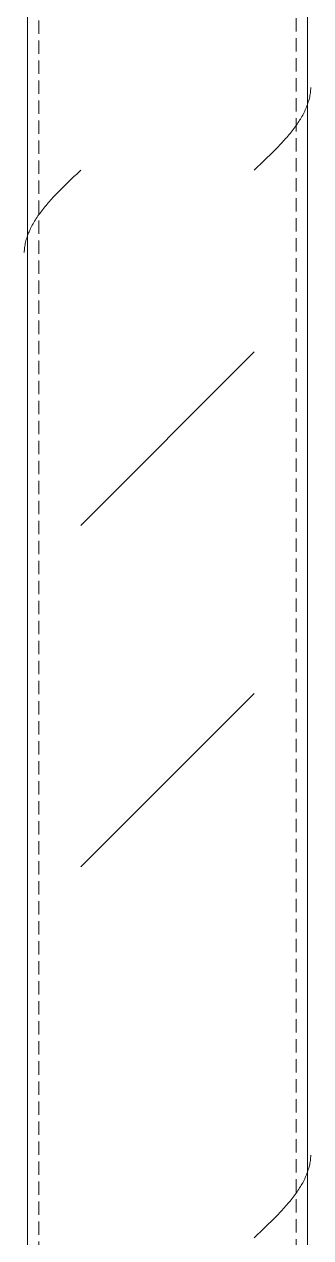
# Model space of a CAD drawing. Header units: centimetres. Extents: x -336 to 16318, y -437 to 1921.
# Drawn here: x 1082.97 to 1093.2, y 306.7 to 350 of the extents above; entities that cross this region are included whole.
import ezdxf

# ---------------------------------------------------------------- set-up
doc = ezdxf.new("R2010")
doc.units = ezdxf.units.CM
doc.linetypes.add('Hidden', pattern=[0.714375, 0.47625, -0.238125])
doc.layers.add('S-COLS', color=7, linetype='Continuous', lineweight=9)

# ---------------------------------------------------------------- blocks, each defined once
blk = doc.blocks.new('FP_10-Section 6')
at = {"layer": 'S-COLS'}
blk.add_line((1093.083404555379, 93.99999999999942), (1093.083404555379, 375.8588187040251), dxfattribs=at)
at = {"layer": 'S-COLS', "color": 9, "true_color": 0xc0c0c0}
for p, q in [((1093.197395454836, 347.6975331122312), (1093.199221535078, 347.7442888466459)), ((1093.126606355724, 347.2767315024982), (1093.139250752887, 347.3234872369133)), ((1093.139250752887, 347.3234872369133), (1093.150714009622, 347.370242971328)), ((1093.150714009622, 347.370242971328), (1093.160989220891, 347.4169987057427)), ((1093.160989220891, 347.4169987057427), (1093.170070197291, 347.4637544401573)), ((1093.170070197291, 347.4637544401573), (1093.177951468781, 347.5105101745725)), ((1093.177951468781, 347.5105101745725), (1093.184628287979, 347.5572659089867)), ((1093.184628287979, 347.5572659089867), (1093.190096633018, 347.6040216434018)), ((1093.190096633018, 347.6040216434018), (1093.194353209971, 347.6507773778165)), ((1093.194353209971, 347.6507773778165), (1093.197395454836, 347.6975331122312)), ((1092.961142948605, 346.8559298927661), (1092.983991198854, 346.9026856271803)), ((1092.983991198854, 346.9026856271803), (1093.005751831224, 346.9494413615955)), ((1093.005751831224, 346.9494413615955), (1093.026411737924, 346.9961970960101)), ((1093.026411737924, 346.9961970960101), (1093.045958474198, 347.0429528304248)), ((1093.045958474198, 347.0429528304248), (1093.064380265824, 347.0897085648395)), ((1093.064380265824, 347.0897085648395), (1093.081666016204, 347.1364642992546)), ((1093.081666016204, 347.1364642992546), (1093.097805313047, 347.1832200336689)), ((1093.097805313047, 347.1832200336689), (1093.112788434644, 347.2299757680839)), ((1093.112788434644, 347.2299757680839), (1093.126606355724, 347.2767315024982)), ((1092.676182273269, 346.3883725486185), (1092.709046050178, 346.4351282830331)), ((1092.709046050178, 346.4351282830331), (1092.740987825886, 346.4818840174482)), ((1092.740987825886, 346.4818840174482), (1092.77198835986, 346.5286397518625)), ((1092.77198835986, 346.5286397518625), (1092.802028978538, 346.5753954862776)), ((1092.802028978538, 346.5753954862776), (1092.831091586574, 346.6221512206923)), ((1092.831091586574, 346.6221512206923), (1092.859158677741, 346.6689069551069)), ((1092.859158677741, 346.6689069551069), (1092.886213345472, 346.7156626895217)), ((1092.886213345472, 346.7156626895217), (1092.912239293048, 346.7624184239368)), ((1092.912239293048, 346.7624184239368), (1092.937220843409, 346.809174158351)), ((1092.937220843409, 346.809174158351), (1092.961142948605, 346.8559298927661)), ((1092.342358086687, 345.9675709388859), (1092.382566495755, 346.0143266733006)), ((1092.382566495755, 346.0143266733006), (1092.422049562696, 346.0610824077153)), ((1092.422049562696, 346.0610824077153), (1092.460783504387, 346.1078381421304)), ((1092.460783504387, 346.1078381421304), (1092.498744988951, 346.1545938765447)), ((1092.498744988951, 346.1545938765447), (1092.535911149808, 346.2013496109598)), ((1092.535911149808, 346.2013496109598), (1092.572259599454, 346.2481053453744)), ((1092.572259599454, 346.2481053453744), (1092.60776844294, 346.2948610797891)), ((1092.60776844294, 346.2948610797891), (1092.642416291068, 346.3416168142038)), ((1092.642416291068, 346.3416168142038), (1092.676182273269, 346.3883725486185)), ((1091.951970717017, 345.5467693291534), (1091.997569800852, 345.5935250635681)), ((1091.997569800852, 345.5935250635681), (1092.042675450174, 345.6402807979827)), ((1092.042675450174, 345.6402807979827), (1092.087260495026, 345.6870365323974)), ((1092.087260495026, 345.6870365323974), (1092.131298079045, 345.7337922668125)), ((1092.131298079045, 345.7337922668125), (1092.174761675636, 345.7805480012267)), ((1092.174761675636, 345.7805480012267), (1092.217625103954, 345.8273037356419)), ((1092.217625103954, 345.8273037356419), (1092.259862544672, 345.8740594700566)), ((1092.259862544672, 345.8740594700566), (1092.301448555536, 345.9208152044712)), ((1092.301448555536, 345.9208152044712), (1092.342358086687, 345.9675709388859)), ((1091.523991327341, 345.1259677194208), (1091.572765164726, 345.1727234538355)), ((1091.572765164726, 345.1727234538355), (1091.621301454026, 345.2194791882507)), ((1091.621301454026, 345.2194791882507), (1091.669570958795, 345.2662349226649)), ((1091.669570958795, 345.2662349226649), (1091.717544603289, 345.31299065708)), ((1091.717544603289, 345.31299065708), (1091.765193489977, 345.3597463914942)), ((1091.765193489977, 345.3597463914942), (1091.812488916953, 345.4065021259094)), ((1091.812488916953, 345.4065021259094), (1091.859402395219, 345.453257860324)), ((1091.859402395219, 345.453257860324), (1091.905905665851, 345.5000135947387)), ((1091.905905665851, 345.5000135947387), (1091.951970717017, 345.5467693291534)), ((1091.178404555379, 344.7986775785176), (1091.228012827765, 344.8454333129328)), ((1091.228012827765, 344.8454333129328), (1091.277591217982, 344.892189047347)), ((1091.277591217982, 344.892189047347), (1091.327109861863, 344.9389447817621)), ((1091.327109861863, 344.9389447817621), (1091.376538931228, 344.9857005161768)), ((1091.376538931228, 344.9857005161768), (1091.425848651853, 345.0324562505915)), ((1091.425848651853, 345.0324562505915), (1091.475009321407, 345.0792119850062)), ((1091.475009321407, 345.0792119850062), (1091.523991327341, 345.1259677194208)), ((1093.197395454836, 309.5975331122329), (1093.199221535078, 309.6442888466476)), ((1093.126606355724, 309.1767315024999), (1093.139250752887, 309.2234872369146)), ((1093.139250752887, 309.2234872369146), (1093.150714009622, 309.2702429713297)), ((1093.150714009622, 309.2702429713297), (1093.160989220891, 309.316998705744)), ((1093.160989220891, 309.316998705744), (1093.170070197291, 309.3637544401591)), ((1093.170070197291, 309.3637544401591), (1093.177951468781, 309.4105101745737)), ((1093.177951468781, 309.4105101745737), (1093.184628287979, 309.4572659089889)), ((1093.184628287979, 309.4572659089889), (1093.190096633018, 309.5040216434031)), ((1093.190096633018, 309.5040216434031), (1093.194353209971, 309.5507773778182)), ((1093.194353209971, 309.5507773778182), (1093.197395454836, 309.5975331122329)), ((1092.961142948605, 308.755929892767), (1092.983991198854, 308.8026856271821)), ((1092.983991198854, 308.8026856271821), (1093.005751831224, 308.8494413615963)), ((1093.005751831224, 308.8494413615963), (1093.026411737924, 308.8961970960114)), ((1093.026411737924, 308.8961970960114), (1093.045958474198, 308.9429528304261)), ((1093.045958474198, 308.9429528304261), (1093.064380265824, 308.9897085648408)), ((1093.064380265824, 308.9897085648408), (1093.081666016204, 309.0364642992554)), ((1093.081666016204, 309.0364642992554), (1093.097805313047, 309.0832200336706)), ((1093.097805313047, 309.0832200336706), (1093.112788434644, 309.1299757680848)), ((1093.112788434644, 309.1299757680848), (1093.126606355724, 309.1767315024999)), ((1092.676182273269, 308.2883725486193), (1092.709046050178, 308.3351282830344)), ((1092.709046050178, 308.3351282830344), (1092.740987825886, 308.3818840174487)), ((1092.740987825886, 308.3818840174487), (1092.77198835986, 308.4286397518638)), ((1092.77198835986, 308.4286397518638), (1092.802028978538, 308.4753954862784)), ((1092.802028978538, 308.4753954862784), (1092.831091586574, 308.5221512206936)), ((1092.831091586574, 308.5221512206936), (1092.859158677741, 308.5689069551078)), ((1092.859158677741, 308.5689069551078), (1092.886213345472, 308.6156626895229)), ((1092.886213345472, 308.6156626895229), (1092.912239293048, 308.6624184239376)), ((1092.912239293048, 308.6624184239376), (1092.937220843409, 308.7091741583523)), ((1092.937220843409, 308.7091741583523), (1092.961142948605, 308.755929892767)), ((1092.342358086687, 307.8675709388868), (1092.382566495755, 307.914326673301)), ((1092.382566495755, 307.914326673301), (1092.422049562696, 307.9610824077162)), ((1092.422049562696, 307.9610824077162), (1092.460783504387, 308.0078381421308)), ((1092.460783504387, 308.0078381421308), (1092.498744988951, 308.0545938765455)), ((1092.498744988951, 308.0545938765455), (1092.535911149808, 308.1013496109602)), ((1092.535911149808, 308.1013496109602), (1092.572259599454, 308.1481053453753)), ((1092.572259599454, 308.1481053453753), (1092.60776844294, 308.19486107979)), ((1092.60776844294, 308.19486107979), (1092.642416291068, 308.2416168142046)), ((1092.642416291068, 308.2416168142046), (1092.676182273269, 308.2883725486193)), ((1091.951970717017, 307.4467693291542), (1091.997569800852, 307.4935250635685)), ((1091.997569800852, 307.4935250635685), (1092.042675450174, 307.5402807979836)), ((1092.042675450174, 307.5402807979836), (1092.087260495026, 307.5870365323983)), ((1092.087260495026, 307.5870365323983), (1092.131298079045, 307.633792266813)), ((1092.131298079045, 307.633792266813), (1092.174761675636, 307.6805480012276)), ((1092.174761675636, 307.6805480012276), (1092.217625103954, 307.7273037356423)), ((1092.217625103954, 307.7273037356423), (1092.259862544672, 307.774059470057)), ((1092.259862544672, 307.774059470057), (1092.301448555536, 307.8208152044717)), ((1092.301448555536, 307.8208152044717), (1092.342358086687, 307.8675709388868)), ((1091.475009321407, 306.9792119850061), (1091.523991327341, 307.0259677194209)), ((1091.523991327341, 307.0259677194209), (1091.572765164726, 307.072723453836)), ((1091.572765164726, 307.072723453836), (1091.621301454026, 307.1194791882502)), ((1091.621301454026, 307.1194791882502), (1091.669570958795, 307.1662349226653)), ((1091.669570958795, 307.1662349226653), (1091.717544603289, 307.21299065708)), ((1091.717544603289, 307.21299065708), (1091.765193489977, 307.2597463914951)), ((1091.765193489977, 307.2597463914951), (1091.812488916953, 307.3065021259093)), ((1091.812488916953, 307.3065021259093), (1091.859402395219, 307.3532578603244)), ((1091.859402395219, 307.3532578603244), (1091.905905665851, 307.4000135947392)), ((1091.905905665851, 307.4000135947392), (1091.951970717017, 307.4467693291542)), ((1091.178404555379, 306.6986775785177), (1091.228012827765, 306.7454333129323)), ((1091.228012827765, 306.7454333129323), (1091.277591217982, 306.7921890473474)), ((1091.277591217982, 306.7921890473474), (1091.327109861863, 306.8389447817617)), ((1091.327109861863, 306.8389447817617), (1091.376538931228, 306.8857005161768)), ((1091.376538931228, 306.8857005161768), (1091.425848651853, 306.9324562505915)), ((1091.425848651853, 306.9324562505915), (1091.475009321407, 306.9792119850061))]:
    blk.add_line(p, q, dxfattribs=at)
blk = doc.blocks.new('FP_11-Section 6')
at = {"layer": 'S-COLS'}
blk.add_line((1083.083404555379, 375.8588187040251), (1083.083404555379, 93.99999999999942), dxfattribs=at)
at = {"layer": 'S-COLS', "color": 9, "true_color": 0xc0c0c0}
for p, q in [((1084.839699248894, 344.6584012498003), (1084.889217892775, 344.705156984215)), ((1084.889217892775, 344.705156984215), (1084.938796282993, 344.7519127186297)), ((1084.938796282993, 344.7519127186297), (1084.988404555378, 344.7986684530443)), ((1084.40161562078, 344.2375996400682), (1084.449264507468, 344.2843553744825)), ((1084.449264507468, 344.2843553744825), (1084.497238151962, 344.3311111088976)), ((1084.497238151962, 344.3311111088976), (1084.545507656731, 344.3778668433118)), ((1084.545507656731, 344.3778668433118), (1084.594043946031, 344.4246225777269)), ((1084.594043946031, 344.4246225777269), (1084.642817783416, 344.4713783121416)), ((1084.642817783416, 344.4713783121416), (1084.69179978935, 344.5181340465563)), ((1084.69179978935, 344.5181340465563), (1084.740960458904, 344.5648897809709)), ((1084.740960458904, 344.5648897809709), (1084.790270179529, 344.611645515386)), ((1084.790270179529, 344.611645515386), (1084.839699248894, 344.6584012498003)), ((1083.992047435121, 343.8167980303352), (1084.035511031712, 343.8635537647499)), ((1084.035511031712, 343.8635537647499), (1084.079548615731, 343.9103094991646)), ((1084.079548615731, 343.9103094991646), (1084.124133660583, 343.9570652335797)), ((1084.124133660583, 343.9570652335797), (1084.169239309905, 344.0038209679939)), ((1084.169239309905, 344.0038209679939), (1084.21483839374, 344.050576702409)), ((1084.21483839374, 344.050576702409), (1084.260903444906, 344.0973324368237)), ((1084.260903444906, 344.0973324368237), (1084.307406715538, 344.1440881712384)), ((1084.307406715538, 344.1440881712384), (1084.354320193804, 344.1908439056531)), ((1084.354320193804, 344.1908439056531), (1084.40161562078, 344.2375996400682)), ((1083.630897960949, 343.3959964206027), (1083.668064121806, 343.4427521550174)), ((1083.668064121806, 343.4427521550174), (1083.70602560637, 343.489507889432)), ((1083.70602560637, 343.489507889432), (1083.744759548061, 343.5362636238467)), ((1083.744759548061, 343.5362636238467), (1083.784242615002, 343.5830193582618)), ((1083.784242615002, 343.5830193582618), (1083.82445102407, 343.6297750926761)), ((1083.82445102407, 343.6297750926761), (1083.865360555221, 343.6765308270912)), ((1083.865360555221, 343.6765308270912), (1083.906946566085, 343.7232865615055)), ((1083.906946566085, 343.7232865615055), (1083.949184006803, 343.7700422959206)), ((1083.949184006803, 343.7700422959206), (1083.992047435121, 343.8167980303352)), ((1083.307650433016, 342.9284390764555), (1083.335717524183, 342.9751948108697)), ((1083.335717524183, 342.9751948108697), (1083.364780132219, 343.0219505452848)), ((1083.364780132219, 343.0219505452848), (1083.394820750898, 343.0687062796995)), ((1083.394820750898, 343.0687062796995), (1083.425821284872, 343.1154620141142)), ((1083.425821284872, 343.1154620141142), (1083.457763060579, 343.1622177485289)), ((1083.457763060579, 343.1622177485289), (1083.490626837488, 343.208973482944)), ((1083.490626837488, 343.208973482944), (1083.524392819689, 343.2557292173582)), ((1083.524392819689, 343.2557292173582), (1083.559040667817, 343.3024849517734)), ((1083.559040667817, 343.3024849517734), (1083.594549511303, 343.349240686188)), ((1083.594549511303, 343.349240686188), (1083.630897960949, 343.3959964206027)), ((1083.102428844933, 342.5076374667225), (1083.120850636559, 342.5543932011376)), ((1083.120850636559, 342.5543932011376), (1083.140397372834, 342.6011489355519)), ((1083.140397372834, 342.6011489355519), (1083.161057279533, 342.647904669967)), ((1083.161057279533, 342.647904669967), (1083.182817911903, 342.6946604043816)), ((1083.182817911903, 342.6946604043816), (1083.205666162152, 342.7414161387964)), ((1083.205666162152, 342.7414161387964), (1083.229588267348, 342.788171873211)), ((1083.229588267348, 342.788171873211), (1083.254569817709, 342.8349276076257)), ((1083.254569817709, 342.8349276076257), (1083.280595765284, 342.8816833420404)), ((1083.280595765284, 342.8816833420404), (1083.307650433016, 342.9284390764555)), ((1082.988857641976, 342.08683585699), (1082.996738913466, 342.1335915914046)), ((1082.996738913466, 342.1335915914046), (1083.005819889866, 342.1803473258198)), ((1083.005819889866, 342.1803473258198), (1083.016095101135, 342.227103060234)), ((1083.016095101135, 342.227103060234), (1083.02755835787, 342.2738587946491)), ((1083.02755835787, 342.2738587946491), (1083.040202755033, 342.3206145290638)), ((1083.040202755033, 342.3206145290638), (1083.054020676113, 342.3673702634785)), ((1083.054020676113, 342.3673702634785), (1083.069003797711, 342.4141259978932)), ((1083.069003797711, 342.4141259978932), (1083.085143094554, 342.4608817323083)), ((1083.085143094554, 342.4608817323083), (1083.102428844933, 342.5076374667225)), ((1082.967587575679, 341.8530571849162), (1082.969413655921, 341.8998129193313)), ((1082.969413655921, 341.8998129193313), (1082.972455900786, 341.9465686537455)), ((1082.972455900786, 341.9465686537455), (1082.976712477739, 341.9933243881606)), ((1082.976712477739, 341.9933243881606), (1082.982180822778, 342.0400801225753)), ((1082.982180822778, 342.0400801225753), (1082.988857641976, 342.08683585699))]:
    blk.add_line(p, q, dxfattribs=at)
blk = doc.blocks.new('HSS Rectangular-Column - 100 x 100 mm-V9-Section 6')
at = {"layer": 'S-COLS', "true_color": 0xc0c0c0}
h = blk.add_hatch(dxfattribs=at)
h.set_pattern_fill('FP_3', color=9, style=0, pattern_type=2)
h.set_pattern_definition([(45, (4582.815, 712.0010000000001), (-25.14471713899363, 25.14471713899363), []), (45, (4582.815, 750.1010000000001), (-25.14471713899363, 25.14471713899363), [])])
h.paths.add_polyline_path([(1091.178404555379, 93.99999999999942), (1091.178404555379, 375.8588187040251), (1090.61285186402, 375.8088187040242), (1090.518772029521, 375.396629151862), (1090.255166191063, 375.0660787956797), (1089.754223536453, 374.8691140853217), (1089.16034786522, 374.8588187040245), (1086.150650027246, 374.9528982795176), (1085.820098761044, 375.2165033922594), (1085.636656647793, 375.5974238167661), (1085.595130211428, 375.8588187040251), (1084.988404555379, 375.8088187040242), (1084.988404555379, 93.99999999999942)])
h.paths.add_polyline_path([(1087.065342097589, 375.3588187040244), (1089.573623264492, 375.4531458573464), (1089.905044402449, 375.7174446677535), (1089.905044402449, 375.8588187040251), (1086.231814121242, 375.8588187040251), (1086.562840714185, 375.5092101046793), (1086.853390324484, 375.3826998676714)])
at = {"layer": 'S-COLS', "linetype": 'Hidden'}
for p, q in [((1083.483404555383, 375.8588187040255), (1083.483404555383, 94.00000000000001)), ((1092.683404555383, 94.00000000000001), (1092.683404555383, 375.8588187040255))]:
    blk.add_line(p, q, dxfattribs=at)
at = {"layer": 'S-COLS'}
for name in ['FP_11-Section 6', 'FP_10-Section 6']:
    blk.add_blockref(name, (0, 0), dxfattribs=at)

msp = doc.modelspace()

# ---------------------------------------------------------------- block references
at = {"layer": 'S-COLS'}
msp.add_blockref('HSS Rectangular-Column - 100 x 100 mm-V9-Section 6', (0, 0), dxfattribs=at)

doc.saveas('drawing.dxf')
